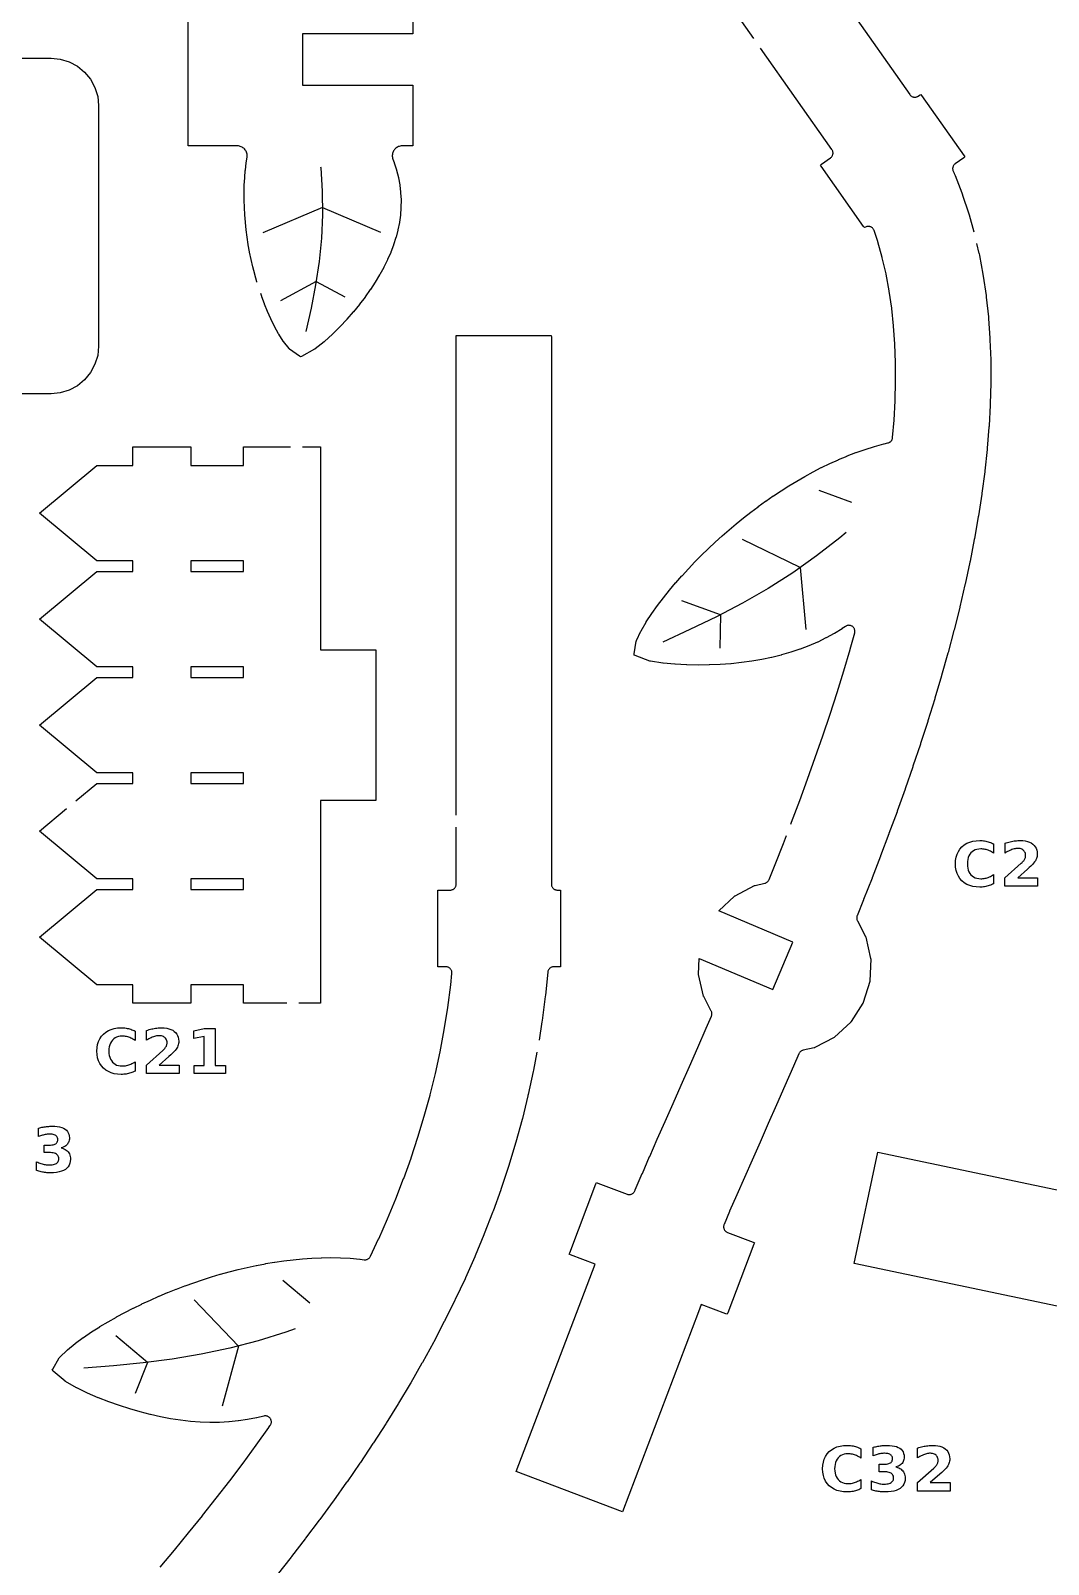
# Model space of a CAD drawing. Header units: millimetres. Extents: x 3 to 297, y 8 to 291.
# Drawn here: x 116.4 to 171.5, y 129.6 to 212.6 of the extents above; entities that cross this region are included whole.
import ezdxf

# ---------------------------------------------------------------- set-up
doc = ezdxf.new("R2010")
doc.units = ezdxf.units.MM
for name, color, linetype in [('CUT', 1, 'CONTINUOUS'), ('ENGRAVE', 5, 'CONTINUOUS'), ('SCORE', 7, 'CONTINUOUS')]:
    doc.layers.add(name, color=color, linetype=linetype)

msp = doc.modelspace()

# ---------------------------------------------------------------- linework, layer by layer
at = {"layer": 'CUT', "color": 1}
for points in [[(146.9206, 233.2879), (163.9664, 209.1007), (163.9872, 209.0741), (164.0091, 209.051), (164.0333, 209.0302), (164.0594, 209.0118), (164.0871, 208.9961), (164.1163, 208.9832), (164.1466, 208.9732), (164.1777, 208.9662), (164.2093, 208.9623), (164.2412, 208.9616), (164.273, 208.9639), (164.3044, 208.9694), (164.3351, 208.9779), (164.3649, 208.9894), (164.3933, 209.0037), (164.4218, 209.0218), (164.4956, 209.0737), (164.5624, 209.1161), (164.6112, 209.0537), (166.9062, 205.7971), (166.9486, 205.7302), (166.8862, 205.6815), (166.4274, 205.3581), (166.4007, 205.3373), (166.3776, 205.3152), (166.3567, 205.291), (166.3383, 205.2648), (166.3226, 205.237), (166.3097, 205.2077), (166.2997, 205.1773), (166.2928, 205.1461), (166.289, 205.1143), (166.2883, 205.0823), (166.2908, 205.0505), (166.2963, 205.019), (166.305, 204.9882), (166.3173, 204.9567), (166.3666, 204.8469), (166.369, 204.8413), (166.4169, 204.7267), (166.4192, 204.721), (166.7808, 203.7899), (166.7828, 203.7844), (166.8233, 203.672), (166.8252, 203.6664), (167.1422, 202.7131), (167.1439, 202.7077), (167.1774, 202.5983), (167.179, 202.5929), (167.4344, 201.683)], [(155.5245, 212.1393), (142.711, 230.3211)], [(128.6473, 198.9654), (128.6445, 198.9746), (128.642, 198.9827), (128.5303, 199.3764), (128.5282, 199.3844), (128.4268, 199.7782), (128.4248, 199.7861), (128.3335, 200.18), (128.3318, 200.1879), (128.2503, 200.5817), (128.2488, 200.5897), (128.1772, 200.9835), (128.1758, 200.9915), (128.114, 201.3852), (128.1128, 201.3934), (128.0609, 201.787), (128.0599, 201.7953), (128.0179, 202.1887), (128.0171, 202.1972), (127.9851, 202.5905), (127.9846, 202.5992), (127.9628, 202.9924), (127.9624, 203.0013), (127.9511, 203.3943), (127.9509, 203.4034), (127.9502, 203.7962), (127.9503, 203.8056), (127.9605, 204.1982), (127.9609, 204.2078), (127.9822, 204.6002), (127.9829, 204.6101), (128.0157, 205.0023), (128.0167, 205.0124), (128.0614, 205.4045), (128.0627, 205.4148), (128.1075, 205.7225), (128.1126, 205.7771), (128.1123, 205.8301), (128.1066, 205.8827), (128.0956, 205.9345), (128.0795, 205.9849), (128.0584, 206.0335), (128.0324, 206.0796), (128.002, 206.123), (127.9674, 206.163), (127.9289, 206.1993), (127.8869, 206.2316), (127.8419, 206.2595), (127.7944, 206.2827), (127.7447, 206.301), (127.6934, 206.3143), (127.6411, 206.3222), (127.5863, 206.325), (125.0129, 206.325), (124.9291, 206.3291), (124.925, 206.4129), (124.925, 215.5871)], [(137.075, 215.5871), (137.075, 212.395), (131.105, 212.395), (131.105, 209.605), (137.075, 209.605), (137.075, 206.4129), (137.0709, 206.3291), (136.9871, 206.325), (136.4945, 206.325), (136.4422, 206.3225), (136.3921, 206.3152), (136.3429, 206.3031), (136.2951, 206.2863), (136.2492, 206.265), (136.2055, 206.2393), (136.1645, 206.2096), (136.1266, 206.1761), (136.092, 206.1391), (136.0612, 206.0989), (136.0344, 206.0559), (136.0119, 206.0105), (135.9938, 205.9632), (135.9804, 205.9144), (135.9718, 205.8645), (135.968, 205.814), (135.9691, 205.7634), (135.9751, 205.7131), (135.9859, 205.6636), (136.0019, 205.6137), (136.0696, 205.4335), (136.0759, 205.4151), (136.1958, 205.0298), (136.2013, 205.0103), (136.2961, 204.6258), (136.3005, 204.6055), (136.3704, 204.2216), (136.3736, 204.2006), (136.4188, 203.8171), (136.4206, 203.7957), (136.4411, 203.4124), (136.4416, 203.3908), (136.4376, 203.0075), (136.4367, 202.9862), (136.4084, 202.6026), (136.4062, 202.5818), (136.3537, 202.1977), (136.3503, 202.1776), (136.2739, 201.7929), (136.2695, 201.7738), (136.1693, 201.3882), (136.1641, 201.3702), (136.0405, 200.9837), (136.0346, 200.967), (135.8877, 200.5795), (135.8814, 200.564), (135.7117, 200.1756), (135.705, 200.1613), (135.5128, 199.7719), (135.506, 199.7589), (135.2917, 199.3686), (135.2848, 199.3567), (135.0488, 198.9655), (135.0419, 198.9546), (134.7845, 198.5628), (134.7776, 198.5527), (134.499, 198.1603), (134.4922, 198.151), (134.1925, 197.758), (134.1856, 197.7492), (133.8646, 197.3559), (133.8575, 197.3475), (133.5143, 196.954), (133.5067, 196.9456), (133.1398, 196.5524), (133.1312, 196.5434), (132.737, 196.151), (132.7261, 196.1406), (132.2976, 195.7502), (132.2812, 195.7362), (131.7971, 195.3488), (131.7821, 195.3379), (131.7662, 195.3284), (131.0471, 194.9402), (130.9946, 194.9151), (130.9449, 194.9473), (130.4133, 195.332), (130.3955, 195.3462), (130.3807, 195.3635), (130.0834, 195.7437), (130.0645, 195.7705), (129.8214, 196.1528), (129.8107, 196.171), (129.5972, 196.5584), (129.5899, 196.5725), (129.3984, 196.9624), (129.3929, 196.9742), (129.219, 197.3656), (129.2147, 197.3759), (129.0557, 197.7682), (129.0521, 197.7776), (128.9064, 198.1705), (128.9033, 198.1793), (128.8464, 198.3467)], [(157.5328, 169.6424), (157.5758, 169.754), (157.5768, 169.7567), (158.0127, 170.9141), (158.0137, 170.917), (158.4402, 172.0786), (158.4413, 172.0816), (158.8571, 173.2463), (158.8583, 173.2496), (159.2622, 174.4164), (159.2634, 174.4199), (159.6543, 175.5876), (159.6556, 175.5913), (160.0322, 176.7589), (160.0335, 176.763), (160.3946, 177.9293), (160.396, 177.9336), (160.7405, 179.0976), (160.7418, 179.1023), (160.9893, 179.9814), (160.9968, 180.0141), (161.0008, 180.0456), (161.0018, 180.0773), (160.9997, 180.1089), (160.9944, 180.1402), (160.9862, 180.1708), (160.975, 180.2005), (160.961, 180.229), (160.9443, 180.2559), (160.925, 180.2811), (160.9033, 180.3043), (160.8795, 180.3252), (160.8538, 180.3438), (160.8264, 180.3597), (160.7976, 180.3729), (160.7676, 180.3833), (160.7367, 180.3906), (160.7053, 180.3949), (160.6736, 180.3961), (160.6419, 180.3943), (160.6106, 180.3893), (160.5799, 180.3813), (160.5501, 180.3704), (160.5216, 180.3566), (160.4929, 180.3391), (160.3195, 180.2214), (160.3097, 180.2152), (159.8889, 179.9586), (159.879, 179.9529), (159.4445, 179.7158), (159.4346, 179.7107), (158.9865, 179.4928), (158.9767, 179.4883), (158.5152, 179.2893), (158.5055, 179.2854), (158.0308, 179.1051), (158.0213, 179.1017), (157.5335, 178.9397), (157.5243, 178.9369), (157.0237, 178.7929), (157.0148, 178.7905), (156.5016, 178.6641), (156.4931, 178.6621), (155.9676, 178.553), (155.9594, 178.5514), (155.4218, 178.4592), (155.414, 178.458), (154.8645, 178.3824), (154.8571, 178.3815), (154.2959, 178.3223), (154.2887, 178.3217), (153.7159, 178.279), (153.7088, 178.2786), (153.1245, 178.2526), (153.1173, 178.2524), (152.521, 178.2438), (152.5135, 178.2438), (151.9044, 178.2541), (151.8961, 178.2544), (151.2726, 178.2868), (151.2624, 178.2876), (150.621, 178.3486), (150.606, 178.3505), (149.9363, 178.4576), (149.9216, 178.4606), (149.9074, 178.4651), (149.1107, 178.7562), (149.048, 178.7828), (149.0559, 178.8495), (149.1717, 179.5437), (149.1754, 179.5612), (149.1823, 179.5776), (149.423, 180.0871), (149.4326, 180.1053), (149.7051, 180.5727), (149.7118, 180.5836), (150.004, 181.0283), (150.0093, 181.0359), (150.3151, 181.4638), (150.3195, 181.4698), (150.6357, 181.8841), (150.6396, 181.8891), (150.9644, 182.292), (150.968, 182.2963), (151.3002, 182.689), (151.3036, 182.6929), (151.6424, 183.0765), (151.6456, 183.08), (151.9906, 183.4551), (151.9937, 183.4584), (152.3444, 183.8253), (152.3475, 183.8285), (152.7037, 184.1876), (152.7067, 184.1906), (153.0682, 184.5421), (153.0712, 184.545), (153.4379, 184.8891), (153.441, 184.8919), (153.8127, 185.2286), (153.8159, 185.2314), (154.1927, 185.5606), (154.196, 185.5634), (154.5779, 185.8852), (154.5812, 185.8879), (154.9682, 186.2022), (154.9716, 186.2049), (155.3638, 186.5117), (155.3673, 186.5144), (155.7648, 186.8134), (155.7684, 186.8161), (156.1712, 187.1072), (156.175, 187.1099), (156.5833, 187.3929), (156.5872, 187.3956), (157.0011, 187.6704), (157.0052, 187.6731), (157.4248, 187.9393), (157.4291, 187.942), (157.8546, 188.1995), (157.8592, 188.2021), (158.2908, 188.4505), (158.2956, 188.4531), (158.7336, 188.692), (158.7386, 188.6946), (159.1833, 188.9236), (159.1886, 188.9262), (159.6403, 189.1448), (159.6458, 189.1474), (160.1048, 189.355), (160.1108, 189.3576), (160.5775, 189.5536), (160.5839, 189.5562), (161.059, 189.7396), (161.0659, 189.7422), (161.55, 189.9119), (161.5577, 189.9145), (162.0516, 190.0691), (162.0602, 190.0716), (162.5652, 190.209), (162.5752, 190.2115), (162.7868, 190.2593), (162.819, 190.2683), (162.8486, 190.2797), (162.8768, 190.2939), (162.9036, 190.3108), (162.9286, 190.3302), (162.9516, 190.352), (162.9723, 190.3759), (162.9907, 190.4017), (163.0064, 190.4291), (163.0194, 190.458), (163.0295, 190.488), (163.0367, 190.5188), (163.041, 190.552), (163.118, 191.4909), (163.1187, 191.5005), (163.1763, 192.5454), (163.1768, 192.5557), (163.2041, 193.5828), (163.2042, 193.5938), (163.2005, 194.6018), (163.2002, 194.6135), (163.1647, 195.6014), (163.1641, 195.6138), (163.0962, 196.5805), (163.095, 196.5936), (162.9941, 197.538), (162.9923, 197.5518), (162.8579, 198.473), (162.8554, 198.4876), (162.687, 199.3848), (162.6838, 199.4), (162.4808, 200.2727), (162.4768, 200.2885), (162.2389, 201.1361), (162.2338, 201.1525), (162.0346, 201.7517), (162.022, 201.784), (162.0071, 201.8132), (161.9893, 201.8408), (161.9689, 201.8664), (161.9459, 201.8898), (161.9207, 201.9108), (161.8935, 201.9291), (161.8646, 201.9446), (161.8343, 201.9572), (161.8029, 201.9666), (161.7707, 201.9727), (161.738, 201.9756), (161.7053, 201.9752), (161.6727, 201.9715), (161.6406, 201.9646), (161.6095, 201.9544), (161.5777, 201.9404), (161.5153, 201.9089), (161.4705, 201.9663), (159.1754, 205.2229), (159.133, 205.2898), (159.1955, 205.3385), (159.6779, 205.6785), (159.7045, 205.6993), (159.7275, 205.7212), (159.7484, 205.7454), (159.7667, 205.7715), (159.7824, 205.7992), (159.7953, 205.8284), (159.8053, 205.8587), (159.8123, 205.8898), (159.8162, 205.9214), (159.817, 205.9533), (159.8146, 205.9851), (159.8091, 206.0165), (159.8006, 206.0472), (159.7891, 206.077), (159.7748, 206.1054), (159.7568, 206.1339), (155.899, 211.6079)], [(107.6133, 211.075), (117.5037, 211.075), (118.0024, 211.0259), (118.4855, 210.8793), (118.9308, 210.6413), (119.3211, 210.3211), (119.6413, 209.9308), (119.8793, 209.4855), (120.0259, 209.0024), (120.075, 208.5037), (120.075, 195.4963), (120.0259, 194.9976), (119.8793, 194.5145), (119.6413, 194.0692), (119.3211, 193.6789), (118.9308, 193.3587), (118.4855, 193.1207), (118.0024, 192.9741), (117.5037, 192.925), (114.959, 192.925)], [(167.5872, 201.0513), (167.7138, 200.5069), (167.7149, 200.502), (167.7362, 200.4004), (167.7372, 200.3954), (167.9277, 199.3808), (167.9286, 199.3761), (167.9447, 199.2791), (167.9455, 199.2743), (168.0963, 198.2412), (168.0969, 198.2367), (168.1085, 198.1444), (168.1091, 198.1398), (168.2214, 197.0892), (168.2218, 197.085), (168.2295, 196.9975), (168.2299, 196.9932), (168.3048, 195.926), (168.3051, 195.922), (168.3095, 195.8393), (168.3097, 195.8352), (168.3486, 194.7525), (168.3487, 194.7487), (168.3502, 194.6707), (168.3503, 194.6669), (168.3543, 193.5696), (168.3543, 193.566), (168.3535, 193.4927), (168.3534, 193.4891), (168.3239, 192.3781), (168.3237, 192.3747), (168.3209, 192.3058), (168.3208, 192.3024), (168.2588, 191.1788), (168.2586, 191.1756), (168.2542, 191.111), (168.2539, 191.1078), (168.1608, 189.9725), (168.1605, 189.9695), (168.1548, 189.909), (168.1545, 189.906), (168.0314, 188.7599), (168.031, 188.7571), (168.0243, 188.7004), (168.0239, 188.6976), (167.8721, 187.5418), (167.8717, 187.5392), (167.8641, 187.4861), (167.8638, 187.4835), (167.6844, 186.319), (167.684, 186.3165), (167.6758, 186.2668), (167.6754, 186.2644), (167.4699, 185.0928), (167.4609, 185.044), (167.2298, 183.8625), (167.2205, 183.8169), (166.9656, 182.6298), (166.956, 182.5871), (166.6785, 181.3952), (166.6689, 181.3553), (166.3701, 180.1597), (166.3604, 180.1224), (166.0415, 178.924), (166.0319, 178.8891), (165.6941, 177.6889), (165.6847, 177.6563), (165.3292, 176.4553), (165.32, 176.4249), (164.9482, 175.224), (164.9392, 175.1955), (164.5522, 173.9957), (164.5435, 173.9692), (164.1425, 172.7715), (164.1341, 172.7468), (163.7205, 171.5521), (163.7124, 171.5291), (163.2873, 170.3384), (163.2796, 170.317), (162.8442, 169.1313), (162.8369, 169.1115), (162.3926, 167.9317), (162.3856, 167.9134), (161.9336, 166.7405), (161.927, 166.7236), (161.4685, 165.5586), (161.4624, 165.5432), (161.1203, 164.6905), (161.1095, 164.6593), (161.1022, 164.629), (161.0978, 164.5981), (161.0964, 164.5669), (161.0979, 164.5358), (161.1025, 164.5049), (161.11, 164.4746), (161.1204, 164.4452), (161.1343, 164.4153), (161.5789, 163.5675), (161.5861, 163.5522), (161.5905, 163.5359), (161.8509, 162.3782), (161.8539, 162.3615), (161.8539, 162.3446), (161.8057, 161.159), (161.8043, 161.1421), (161.8, 161.1258), (161.4466, 159.993), (161.4409, 159.9771), (161.4325, 159.9625), (160.7979, 158.9597), (160.7883, 158.9458), (160.7764, 158.9339), (159.9039, 158.1296), (159.891, 158.1186), (159.8764, 158.1102), (158.8255, 157.559), (158.8102, 157.5518), (158.7939, 157.5474), (158.2014, 157.4142), (158.1704, 157.4057), (158.1419, 157.3949), (158.1145, 157.3815), (158.0886, 157.3656), (158.0642, 157.3473), (158.0416, 157.3268), (158.0211, 157.3043), (158.0028, 157.28), (157.9868, 157.2541), (157.9725, 157.2252), (157.6782, 156.5513), (157.676, 156.5464), (157.2145, 155.4958), (157.213, 155.4923), (156.7573, 154.4593), (156.3078, 153.4426), (155.8675, 152.4476), (155.4377, 151.4751), (155.0194, 150.5257), (155.0191, 150.5251), (154.614, 149.6007), (154.6136, 149.5998), (154.2228, 148.7013), (154.2223, 148.7), (153.9194, 147.9966), (153.9073, 147.9641), (153.8991, 147.9324), (153.894, 147.9), (153.8923, 147.8673), (153.8938, 147.8346), (153.8987, 147.8022), (153.9068, 147.7705), (153.918, 147.7397), (153.9323, 147.7102), (153.9494, 147.6823), (153.9693, 147.6563), (153.9917, 147.6324), (154.0164, 147.6109), (154.0432, 147.592), (154.0717, 147.5758), (154.1034, 147.5619), (155.4864, 147.0358), (155.5589, 147.0041), (155.5344, 146.9288), (154.118, 143.205), (154.0862, 143.1325), (154.0109, 143.157), (152.6865, 143.6608), (152.5354, 143.2635), (148.4201, 132.4448), (142.6719, 134.6313), (146.9383, 145.8473), (145.6139, 146.3511), (145.5413, 146.3828), (145.5658, 146.4581), (146.9823, 150.1819), (147.014, 150.2544), (147.0893, 150.2299), (148.6741, 149.6271), (148.7054, 149.6169), (148.7358, 149.6101), (148.7666, 149.6063), (148.7977, 149.6054), (148.8288, 149.6075), (148.8595, 149.6125), (148.8895, 149.6205), (148.9187, 149.6313), (148.9467, 149.6449), (148.9733, 149.661), (148.9982, 149.6797), (149.0212, 149.7006), (149.0421, 149.7236), (149.0607, 149.7486), (149.0769, 149.7752), (149.0912, 149.8048), (149.109, 149.8468), (149.1138, 149.858), (149.494, 150.7412), (149.4978, 150.7499), (149.8925, 151.6574), (149.8954, 151.6639), (150.3033, 152.5948), (150.3053, 152.5993), (150.7252, 153.5524), (151.1572, 154.5298), (151.5977, 155.5255), (152.0457, 156.5385), (152.5, 157.5685), (152.9596, 158.6147), (152.9599, 158.6154), (153.2362, 159.2481), (153.2483, 159.28), (153.2567, 159.3112), (153.262, 159.3431), (153.264, 159.3753), (153.2629, 159.4076), (153.2585, 159.4396), (153.251, 159.471), (153.2404, 159.5015), (153.2261, 159.5325), (152.8171, 160.3124), (152.8099, 160.3277), (152.8055, 160.344), (152.5451, 161.5018), (152.5421, 161.5184), (152.5421, 161.5353), (152.5764, 162.3791), (156.5581, 160.6959), (157.6444, 163.2658), (153.6353, 164.9605), (154.4921, 165.7504), (154.505, 165.7613), (154.5196, 165.7697), (155.5705, 166.3209), (155.5858, 166.3281), (155.6021, 166.3325), (156.1239, 166.4498), (156.1559, 166.4587), (156.1853, 166.4699), (156.2134, 166.484), (156.24, 166.5007), (156.2649, 166.5199), (156.2879, 166.5414), (156.3086, 166.565), (156.327, 166.5906), (156.3428, 166.6177), (156.3566, 166.648), (156.6788, 167.451), (156.6796, 167.4532), (157.1308, 168.5993), (157.1317, 168.6017), (157.299, 169.0359)], [(139.425, 170.1303), (139.425, 195.992), (139.4289, 196.0711), (139.508, 196.075), (144.492, 196.075), (144.5711, 196.0711), (144.575, 195.992), (144.575, 166.4018), (144.5767, 166.3682), (144.5813, 166.3366), (144.5891, 166.3057), (144.5998, 166.2757), (144.6135, 166.2468), (144.6298, 166.2195), (144.6488, 166.1939), (144.6703, 166.1703), (144.6939, 166.1488), (144.7195, 166.1298), (144.7468, 166.1135), (144.7757, 166.0998), (144.8057, 166.0891), (144.8366, 166.0813), (144.8682, 166.0767), (144.9018, 166.075), (144.992, 166.075), (145.0711, 166.0711), (145.075, 165.992), (145.075, 162.008), (145.0711, 161.9289), (144.992, 161.925), (144.7054, 161.925), (144.6718, 161.9234), (144.6403, 161.9187), (144.6095, 161.911), (144.5795, 161.9003), (144.5507, 161.8867), (144.5234, 161.8704), (144.4978, 161.8515), (144.4742, 161.8301), (144.4528, 161.8066), (144.4338, 161.7811), (144.4174, 161.7538), (144.4037, 161.7251), (144.3929, 161.6951), (144.3851, 161.6643), (144.3801, 161.631), (144.2542, 160.3915), (144.2538, 160.3881), (144.2458, 160.3193), (144.2454, 160.3159), (144.0766, 159.024), (144.0761, 159.0206), (144.0663, 158.9526), (144.0657, 158.9492), (143.907, 157.9548)], [(118.8415, 170.8982), (119.9728, 171.841), (121.925, 171.841), (121.925, 172.425), (119.9728, 172.425), (116.8828, 175), (119.9728, 177.575), (121.925, 177.575), (121.925, 178.159), (119.9728, 178.159), (116.8828, 180.734), (119.9728, 183.309), (121.925, 183.309), (121.925, 183.893), (119.9728, 183.893), (116.8828, 186.468), (119.9728, 189.043), (121.925, 189.043), (121.925, 190.043), (125.075, 190.043), (125.075, 189.043), (127.925, 189.043), (127.925, 190.043), (130.4516, 190.043)], [(131.1016, 190.043), (132.075, 190.043), (132.075, 179.075), (135.075, 179.075), (135.075, 170.925), (132.075, 170.925), (132.075, 159.957), (130.918, 159.957)], [(130.268, 159.957), (127.925, 159.957), (127.925, 160.957), (125.075, 160.957), (125.075, 159.957), (121.925, 159.957), (121.925, 160.957), (119.9728, 160.957), (116.8828, 163.532), (119.9728, 166.107), (121.925, 166.107), (121.925, 166.691), (119.9728, 166.691), (116.8828, 169.266), (118.3422, 170.4821)], [(123.4067, 129.4586), (124.1781, 130.3775), (124.1802, 130.3801), (124.9426, 131.3051), (124.9449, 131.3078), (125.6974, 132.2391), (125.6998, 132.2421), (126.4414, 133.18), (126.444, 133.1832), (127.1739, 134.128), (127.1765, 134.1314), (127.8938, 135.0833), (127.8965, 135.087), (128.6002, 136.0462), (128.6031, 136.0502), (129.2923, 137.0169), (129.2953, 137.0212), (129.3671, 137.125), (129.3846, 137.1532), (129.3985, 137.1814), (129.4097, 137.2107), (129.418, 137.241), (129.4233, 137.2719), (129.4256, 137.3032), (129.4248, 137.3346), (129.4211, 137.3658), (129.4143, 137.3965), (129.4047, 137.4263), (129.3921, 137.4551), (129.3769, 137.4826), (129.3591, 137.5084), (129.3389, 137.5324), (129.3164, 137.5544), (129.292, 137.574), (129.2657, 137.5913), (129.238, 137.6059), (129.2089, 137.6178), (129.1788, 137.6268), (129.148, 137.6328), (129.1168, 137.6359), (129.0854, 137.6359), (129.0541, 137.6329), (129.0215, 137.6266), (128.6362, 137.532), (128.6249, 137.5295), (128.141, 137.4355), (128.1298, 137.4336), (127.6399, 137.3625), (127.6288, 137.3612), (127.1329, 137.3129), (127.1221, 137.3121), (126.6203, 137.2862), (126.6098, 137.2859), (126.102, 137.2821), (126.092, 137.2822), (125.5783, 137.3002), (125.5687, 137.3007), (125.0492, 137.34), (125.0401, 137.3408), (124.515, 137.401), (124.5064, 137.4021), (123.9757, 137.4827), (123.9675, 137.4841), (123.4314, 137.5847), (123.4237, 137.5863), (122.8822, 137.7067), (122.8749, 137.7085), (122.3283, 137.8484), (122.3213, 137.8503), (121.7695, 138.0096), (121.7627, 138.0117), (121.2058, 138.1907), (121.199, 138.193), (120.637, 138.3925), (120.63, 138.3952), (120.0626, 138.6169), (120.0549, 138.62), (119.4816, 138.8674), (119.4723, 138.8717), (118.8924, 139.1521), (118.879, 139.1591), (118.2884, 139.4926), (118.2757, 139.5006), (118.2639, 139.5098), (117.6183, 140.06), (117.5689, 140.1067), (117.5995, 140.1666), (117.9497, 140.777), (117.9592, 140.7921), (117.9714, 140.805), (118.3744, 141.1989), (118.3897, 141.2126), (118.8079, 141.556), (118.8179, 141.5638), (119.2467, 141.879), (119.2543, 141.8844), (119.6899, 142.179), (119.6961, 142.1831), (120.1368, 142.4614), (120.1422, 142.4647), (120.5869, 142.7294), (120.5917, 142.7322), (121.0399, 142.9847), (121.0444, 142.9872), (121.4956, 143.2288), (121.4998, 143.231), (121.9538, 143.4626), (121.9578, 143.4646), (122.4143, 143.6865), (122.4183, 143.6884), (122.8772, 143.901), (122.8811, 143.9028), (123.3423, 144.1065), (123.3462, 144.1082), (123.8097, 144.3031), (123.8136, 144.3047), (124.2793, 144.4909), (124.2832, 144.4924), (124.7511, 144.6699), (124.7551, 144.6713), (125.2251, 144.8401), (125.2292, 144.8415), (125.7014, 145.0014), (125.7055, 145.0028), (126.18, 145.1538), (126.1842, 145.1551), (126.6609, 145.2971), (126.6653, 145.2983), (127.1442, 145.4311), (127.1487, 145.4323), (127.6299, 145.5555), (127.6346, 145.5566), (128.1182, 145.6702), (128.123, 145.6713), (128.609, 145.7748), (128.614, 145.7758), (129.1025, 145.869), (129.1077, 145.87), (129.5988, 145.9525), (129.6042, 145.9534), (130.098, 146.0248), (130.1036, 146.0255), (130.6002, 146.0854), (130.606, 146.086), (131.1055, 146.1337), (131.1117, 146.1342), (131.6142, 146.1691), (131.6207, 146.1695), (132.1265, 146.1907), (132.1334, 146.1909), (132.6426, 146.1975), (132.65, 146.1975), (133.1629, 146.1882), (133.1709, 146.1879), (133.6878, 146.1609), (133.6968, 146.1603), (134.218, 146.1133), (134.2283, 146.1121), (134.4435, 146.0833), (134.4768, 146.0804), (134.5084, 146.0808), (134.5399, 146.0843), (134.5708, 146.0908), (134.6009, 146.1003), (134.63, 146.1126), (134.6578, 146.1278), (134.6839, 146.1455), (134.7082, 146.1657), (134.7304, 146.1882), (134.7503, 146.2127), (134.7678, 146.239), (134.7835, 146.2686), (135.2278, 147.2142), (135.2312, 147.2216), (135.7039, 148.289), (135.7072, 148.2967), (136.1554, 149.3751), (136.1586, 149.3831), (136.5814, 150.4728), (136.5845, 150.4811), (136.981, 151.5825), (136.984, 151.5911), (137.3536, 152.7046), (137.3564, 152.7135), (137.6982, 153.8394), (137.7009, 153.8486), (138.0141, 154.9875), (138.0165, 154.9969), (138.3004, 156.1492), (138.3027, 156.1588), (138.5564, 157.3251), (138.5584, 157.3349), (138.7811, 158.5155), (138.7829, 158.5256), (138.9738, 159.7212), (138.9752, 159.7314), (139.1335, 160.9424), (139.1347, 160.9528), (139.1969, 161.5653), (139.1986, 161.5991), (139.1972, 161.631), (139.1926, 161.6626), (139.1849, 161.6936), (139.1742, 161.7237), (139.1606, 161.7526), (139.1442, 161.78), (139.1252, 161.8057), (139.1038, 161.8294), (139.0802, 161.8509), (139.0545, 161.87), (139.0272, 161.8864), (138.9983, 161.9001), (138.9682, 161.9109), (138.9372, 161.9186), (138.9056, 161.9233), (138.8719, 161.925), (138.508, 161.925), (138.4289, 161.9289), (138.425, 162.008), (138.425, 165.992), (138.4289, 166.0711), (138.508, 166.075), (139.0982, 166.075), (139.1318, 166.0767), (139.1634, 166.0813), (139.1943, 166.0891), (139.2243, 166.0998), (139.2532, 166.1135), (139.2805, 166.1298), (139.3061, 166.1488), (139.3297, 166.1703), (139.3512, 166.1939), (139.3702, 166.2195), (139.3865, 166.2468), (139.4002, 166.2757), (139.4109, 166.3057), (139.4187, 166.3366), (139.4233, 166.3682), (139.425, 166.4018), (139.425, 169.4803)], [(143.7954, 157.3145), (143.6118, 156.3412), (143.6111, 156.338), (143.5978, 156.2722), (143.5971, 156.269), (143.3267, 155.0259), (143.3259, 155.0227), (143.311, 154.9583), (143.3103, 154.9552), (143.0079, 153.7277), (143.0071, 153.7246), (142.9907, 153.6618), (142.9899, 153.6587), (142.6565, 152.4466), (142.6556, 152.4436), (142.6379, 152.3824), (142.6371, 152.3794), (142.2737, 151.1823), (142.2727, 151.1794), (142.2539, 151.12), (142.2529, 151.1171), (141.8605, 149.9347), (141.8595, 149.9319), (141.8397, 149.8745), (141.8387, 149.8716), (141.4181, 148.7036), (141.4171, 148.7009), (141.3964, 148.6454), (141.3953, 148.6427), (140.9477, 147.4888), (140.9466, 147.4861), (140.9252, 147.4328), (140.9241, 147.4302), (140.4503, 146.29), (140.4492, 146.2874), (140.4272, 146.2362), (140.4261, 146.2336), (139.9271, 145.1069), (139.926, 145.1045), (139.9036, 145.0553), (139.9025, 145.0529), (139.3792, 143.9393), (139.3781, 143.937), (139.3554, 143.89), (139.3543, 143.8877), (138.8077, 142.7869), (138.8066, 142.7847), (138.7838, 142.7399), (138.7827, 142.7377), (138.2138, 141.6494), (138.2127, 141.6473), (138.1899, 141.6047), (138.1888, 141.6026), (137.5989, 140.5271), (137.5751, 140.4846), (136.9634, 139.4184), (136.9398, 139.378), (136.3088, 138.3235), (136.2855, 138.2854), (135.636, 137.2422), (135.6132, 137.2062), (134.9463, 136.1741), (134.924, 136.1402), (134.2406, 135.1188), (134.2189, 135.0869), (133.52, 134.076), (133.499, 134.0461), (132.7856, 133.0453), (132.7654, 133.0173), (132.0384, 132.0263), (132.019, 132.0002), (131.2794, 131.0187), (131.2609, 130.9944), (130.5097, 130.0222), (130.4921, 129.9996), (129.7303, 129.0362)], [(172.2905, 143.494), (160.9645, 145.8816), (162.233, 151.8993), (173.5591, 149.5117)]]:
    msp.add_lwpolyline(points, dxfattribs=at)
for points in [[(125.075, 183.893), (125.075, 183.309), (127.925, 183.309), (127.925, 183.893), (125.075, 183.893)], [(125.075, 178.159), (125.075, 177.575), (127.925, 177.575), (127.925, 178.159), (125.075, 178.159)], [(127.925, 172.425), (125.075, 172.425), (125.075, 171.841), (127.925, 171.841), (127.925, 172.425)], [(127.925, 166.691), (125.075, 166.691), (125.075, 166.107), (127.925, 166.107), (127.925, 166.691)]]:
    msp.add_lwpolyline(points, close=True, dxfattribs=at)
at = {"layer": 'ENGRAVE', "color": 5}
for points in [[(168.4485, 166.3874), (168.3898, 166.3612), (168.3303, 166.3374), (168.2699, 166.3161), (168.2087, 166.2973), (168.1467, 166.2809), (168.0839, 166.267), (168.0202, 166.2556), (167.9555, 166.2467), (167.8899, 166.2404), (167.8235, 166.2366), (167.7561, 166.2353), (167.5608, 166.2447), (167.3794, 166.273), (167.2121, 166.3201), (167.0588, 166.3861), (166.9195, 166.471), (166.7942, 166.5747), (166.6858, 166.6945), (166.5971, 166.8278), (166.5281, 166.9744), (166.4788, 167.1346), (166.4492, 167.3081), (166.4394, 167.4951), (166.4492, 167.6825), (166.4788, 167.8565), (166.5281, 168.0169), (166.5971, 168.1638), (166.6858, 168.2972), (166.7942, 168.4171), (166.9195, 168.5208), (167.0588, 168.6056), (167.2121, 168.6716), (167.3794, 168.7188), (167.5608, 168.747), (167.7561, 168.7565), (167.8235, 168.7552), (167.8899, 168.7514), (167.9555, 168.7451), (168.0202, 168.7362), (168.0839, 168.7248), (168.1467, 168.7109), (168.2087, 168.6945), (168.2699, 168.6756), (168.3303, 168.6543), (168.3898, 168.6306), (168.4485, 168.6044), (168.5064, 168.5758), (168.5064, 168.0729), (168.4485, 168.1107), (168.3909, 168.145), (168.3335, 168.1758), (168.2764, 168.2031), (168.2196, 168.2268), (168.163, 168.247), (168.1061, 168.2639), (168.0482, 168.2778), (167.9893, 168.2885), (167.9294, 168.2962), (167.8685, 168.3008), (167.8066, 168.3024), (167.6988, 168.2964), (167.599, 168.2785), (167.5071, 168.2487), (167.4232, 168.2069), (167.3472, 168.1532), (167.2792, 168.0875), (167.2205, 168.0114), (167.1725, 167.9262), (167.1352, 167.832), (167.1085, 167.7287), (167.0925, 167.6164), (167.0872, 167.4951), (167.0925, 167.3742), (167.1085, 167.2623), (167.1352, 167.1594), (167.1725, 167.0654), (167.2205, 166.9803), (167.2792, 166.9043), (167.3472, 166.8386), (167.4232, 166.7849), (167.5071, 166.7431), (167.599, 166.7133), (167.6988, 166.6954), (167.8066, 166.6894), (167.8685, 166.6909), (167.9294, 166.6956), (167.9893, 166.7032), (168.0482, 166.714), (168.1061, 166.7278), (168.163, 166.7447), (168.2196, 166.765), (168.2764, 166.7887), (168.3335, 166.816), (168.3909, 166.8467), (168.4485, 166.8811), (168.5064, 166.9189), (168.5064, 166.416), (168.4485, 166.3874)], [(170.8826, 166.2825), (169.1167, 166.2825), (169.1167, 166.7431), (170.0037, 167.526), (170.0416, 167.5617), (170.076, 167.5971), (170.1071, 167.6322), (170.1346, 167.6671), (170.1588, 167.7016), (170.1795, 167.736), (170.1969, 167.7704), (170.2111, 167.8052), (170.2222, 167.8405), (170.2301, 167.8763), (170.2349, 167.9125), (170.2365, 167.9492), (170.2333, 168.0043), (170.2237, 168.0557), (170.2078, 168.1034), (170.1855, 168.1474), (170.1568, 168.1877), (170.1217, 168.2242), (170.0814, 168.2561), (170.0368, 168.2821), (169.988, 168.3024), (169.9351, 168.3168), (169.8779, 168.3255), (169.8165, 168.3284), (169.7669, 168.3267), (169.7158, 168.3214), (169.6631, 168.3127), (169.6089, 168.3006), (169.5532, 168.2849), (169.4959, 168.2657), (169.4372, 168.2432), (169.3771, 168.2172), (169.3156, 168.1878), (169.2528, 168.1551), (169.1887, 168.1189), (169.1232, 168.0794), (169.1232, 168.6132), (169.1936, 168.6356), (169.2637, 168.6562), (169.3335, 168.6749), (169.4031, 168.6917), (169.4724, 168.7067), (169.5415, 168.7198), (169.6101, 168.731), (169.6784, 168.7402), (169.7461, 168.7473), (169.8135, 168.7524), (169.8803, 168.7554), (169.9467, 168.7565), (170.0867, 168.7511), (170.2159, 168.7351), (170.3343, 168.7085), (170.4419, 168.6711), (170.5387, 168.6231), (170.6246, 168.5644), (170.6985, 168.4962), (170.7589, 168.4196), (170.8059, 168.3345), (170.8395, 168.2411), (170.8596, 168.1392), (170.8663, 168.0289), (170.8635, 167.9635), (170.8549, 167.8995), (170.8407, 167.8371), (170.8208, 167.7761), (170.7951, 167.7166), (170.7638, 167.6586), (170.7233, 167.5982), (170.6703, 167.5312), (170.6047, 167.4578), (170.5265, 167.378), (170.4358, 167.2916), (170.3325, 167.1988), (169.8133, 166.7431), (170.8826, 166.7431), (170.8826, 166.2825)], [(121.9943, 156.259), (121.9356, 156.2328), (121.8761, 156.2091), (121.8157, 156.1878), (121.7545, 156.169), (121.6925, 156.1526), (121.6297, 156.1386), (121.566, 156.1272), (121.5013, 156.1184), (121.4357, 156.112), (121.3693, 156.1082), (121.3019, 156.107), (121.1066, 156.1164), (120.9252, 156.1447), (120.7579, 156.1918), (120.6046, 156.2578), (120.4653, 156.3426), (120.34, 156.4463), (120.2316, 156.5662), (120.1429, 156.6994), (120.0739, 156.8461), (120.0246, 157.0062), (119.995, 157.1798), (119.9852, 157.3667), (119.995, 157.5542), (120.0246, 157.7282), (120.0739, 157.8886), (120.1429, 158.0355), (120.2316, 158.1689), (120.34, 158.2888), (120.4653, 158.3925), (120.6046, 158.4773), (120.7579, 158.5433), (120.9252, 158.5904), (121.1066, 158.6187), (121.3019, 158.6281), (121.3693, 158.6269), (121.4357, 158.6231), (121.5013, 158.6167), (121.566, 158.6079), (121.6297, 158.5965), (121.6925, 158.5826), (121.7545, 158.5662), (121.8157, 158.5473), (121.8761, 158.526), (121.9356, 158.5023), (121.9943, 158.4761), (122.0522, 158.4475), (122.0522, 157.9445), (121.9943, 157.9824), (121.9367, 158.0167), (121.8793, 158.0475), (121.8222, 158.0748), (121.7654, 158.0985), (121.7088, 158.1187), (121.6519, 158.1356), (121.594, 158.1494), (121.5351, 158.1602), (121.4752, 158.1679), (121.4143, 158.1725), (121.3524, 158.174), (121.2446, 158.1681), (121.1448, 158.1502), (121.0529, 158.1203), (120.969, 158.0785), (120.893, 158.0248), (120.825, 157.9592), (120.7663, 157.8831), (120.7183, 157.7979), (120.681, 157.7037), (120.6543, 157.6004), (120.6383, 157.4881), (120.633, 157.3667), (120.6383, 157.2459), (120.6543, 157.134), (120.681, 157.031), (120.7183, 156.9371), (120.7663, 156.852), (120.825, 156.7759), (120.893, 156.7103), (120.969, 156.6566), (121.0529, 156.6148), (121.1448, 156.585), (121.2446, 156.567), (121.3524, 156.5611), (121.4143, 156.5626), (121.4752, 156.5672), (121.5351, 156.5749), (121.594, 156.5857), (121.6519, 156.5995), (121.7088, 156.6164), (121.7654, 156.6366), (121.8222, 156.6604), (121.8793, 156.6876), (121.9367, 156.7184), (121.9943, 156.7527), (122.0522, 156.7906), (122.0522, 156.2876), (121.9943, 156.259)], [(124.4284, 156.1542), (122.6625, 156.1542), (122.6625, 156.6148), (123.5495, 157.3977), (123.5874, 157.4333), (123.6218, 157.4687), (123.6529, 157.5039), (123.6804, 157.5387), (123.7046, 157.5733), (123.7253, 157.6076), (123.7427, 157.642), (123.7569, 157.6769), (123.768, 157.7122), (123.7759, 157.748), (123.7807, 157.7842), (123.7823, 157.8208), (123.7791, 157.876), (123.7695, 157.9274), (123.7536, 157.9751), (123.7313, 158.0191), (123.7026, 158.0593), (123.6675, 158.0959), (123.6272, 158.1277), (123.5826, 158.1538), (123.5338, 158.174), (123.4809, 158.1885), (123.4237, 158.1972), (123.3623, 158.2001), (123.3127, 158.1983), (123.2616, 158.1931), (123.2089, 158.1844), (123.1547, 158.1722), (123.099, 158.1566), (123.0417, 158.1374), (122.983, 158.1148), (122.9229, 158.0889), (122.8614, 158.0595), (122.7986, 158.0267), (122.7345, 157.9906), (122.669, 157.9511), (122.669, 158.4849), (122.7394, 158.5073), (122.8095, 158.5279), (122.8793, 158.5466), (122.9489, 158.5634), (123.0182, 158.5784), (123.0873, 158.5915), (123.1559, 158.6027), (123.2242, 158.6119), (123.2919, 158.619), (123.3593, 158.6241), (123.4261, 158.6271), (123.4925, 158.6281), (123.6325, 158.6228), (123.7617, 158.6068), (123.8801, 158.5801), (123.9877, 158.5428), (124.0845, 158.4948), (124.1704, 158.4361), (124.2443, 158.3679), (124.3047, 158.2912), (124.3517, 158.2062), (124.3853, 158.1127), (124.4054, 158.0109), (124.4121, 157.9006), (124.4093, 157.8352), (124.4007, 157.7712), (124.3865, 157.7087), (124.3666, 157.6478), (124.3409, 157.5883), (124.3096, 157.5303), (124.2691, 157.4698), (124.2161, 157.4029), (124.1505, 157.3295), (124.0723, 157.2496), (123.9816, 157.1633), (123.8783, 157.0705), (123.3591, 156.6148), (124.4284, 156.6148), (124.4284, 156.1542)], [(125.7955, 158.1578), (125.2274, 158.0406), (125.2274, 158.467), (125.7922, 158.5842), (126.3879, 158.5842), (126.3879, 156.5871), (126.9413, 156.5871), (126.9413, 156.1542), (125.2421, 156.1542), (125.2421, 156.5871), (125.7955, 156.5871), (125.7955, 158.1578)], [(118.2037, 152.087), (118.2692, 152.0528), (118.3282, 152.0135), (118.3806, 151.9689), (118.4265, 151.9192), (118.4655, 151.8644), (118.4975, 151.805), (118.5223, 151.7407), (118.5401, 151.6718), (118.5507, 151.5981), (118.5543, 151.5196), (118.5466, 151.404), (118.5235, 151.298), (118.4851, 151.2016), (118.4313, 151.1149), (118.3621, 151.0377), (118.2776, 150.9703), (118.1783, 150.9128), (118.0649, 150.8658), (117.9374, 150.8293), (117.7958, 150.8032), (117.6401, 150.7875), (117.4703, 150.7823), (117.4079, 150.7831), (117.3454, 150.7856), (117.2829, 150.7898), (117.2204, 150.7957), (117.1578, 150.8032), (117.0951, 150.8124), (117.0326, 150.8233), (116.9703, 150.8358), (116.9082, 150.85), (116.8463, 150.8659), (116.7846, 150.8835), (116.7232, 150.9027), (116.7232, 151.3861), (116.7817, 151.358), (116.8401, 151.3323), (116.8984, 151.309), (116.9565, 151.2881), (117.0145, 151.2696), (117.0723, 151.2535), (117.13, 151.2398), (117.1873, 151.2286), (117.2443, 151.2199), (117.3009, 151.2137), (117.3573, 151.21), (117.4133, 151.2087), (117.4931, 151.2111), (117.5664, 151.2183), (117.6333, 151.2303), (117.6936, 151.2471), (117.7475, 151.2686), (117.795, 151.295), (117.8355, 151.3258), (117.8687, 151.3608), (117.8945, 151.4), (117.9129, 151.4433), (117.924, 151.4907), (117.9276, 151.5424), (117.9239, 151.5955), (117.9125, 151.6441), (117.8937, 151.6882), (117.8672, 151.7279), (117.8333, 151.7631), (117.7917, 151.7938), (117.7428, 151.8199), (117.6868, 151.8413), (117.6235, 151.8579), (117.553, 151.8698), (117.4754, 151.8769), (117.3905, 151.8793), (117.1399, 151.8793), (117.1399, 152.2829), (117.4036, 152.2829), (117.4789, 152.285), (117.5475, 152.2912), (117.6094, 152.3014), (117.6647, 152.3158), (117.7133, 152.3344), (117.7551, 152.357), (117.7904, 152.3838), (117.8193, 152.415), (117.8418, 152.4504), (117.8578, 152.4901), (117.8675, 152.5341), (117.8707, 152.5824), (117.8676, 152.6273), (117.8582, 152.6687), (117.8426, 152.7065), (117.8208, 152.7408), (117.7927, 152.7716), (117.7584, 152.7989), (117.7184, 152.8223), (117.6732, 152.8414), (117.6229, 152.8563), (117.5674, 152.8669), (117.5068, 152.8733), (117.441, 152.8754), (117.3904, 152.8744), (117.3397, 152.8716), (117.2888, 152.8668), (117.2377, 152.8602), (117.1865, 152.8516), (117.135, 152.8412), (117.0835, 152.8289), (117.0321, 152.8148), (116.9808, 152.7989), (116.9296, 152.7812), (116.8784, 152.7616), (116.8274, 152.7403), (116.8274, 153.1993), (116.8891, 153.2159), (116.9507, 153.2311), (117.0121, 153.2448), (117.0733, 153.2571), (117.1344, 153.268), (117.1952, 153.2774), (117.2558, 153.2854), (117.316, 153.2919), (117.3759, 153.2969), (117.4354, 153.3005), (117.4945, 153.3027), (117.5533, 153.3034), (117.7046, 153.2991), (117.8426, 153.2862), (117.9673, 153.2646), (118.0788, 153.2344), (118.1771, 153.1955), (118.2621, 153.148), (118.334, 153.0918), (118.3928, 153.0269), (118.4385, 152.9533), (118.4712, 152.871), (118.4908, 152.7799), (118.4973, 152.6801), (118.4942, 152.6111), (118.4848, 152.5465), (118.4692, 152.4862), (118.4474, 152.4301), (118.4193, 152.3784), (118.385, 152.3309), (118.3446, 152.2879), (118.2982, 152.2493), (118.2458, 152.2152), (118.1875, 152.1855), (118.1232, 152.1604), (118.053, 152.1397), (118.1316, 152.1159), (118.2037, 152.087)], [(161.263, 133.6721), (161.2043, 133.6459), (161.1447, 133.6222), (161.0844, 133.6009), (161.0232, 133.582), (160.9612, 133.5656), (160.8984, 133.5517), (160.8346, 133.5403), (160.77, 133.5314), (160.7044, 133.5251), (160.638, 133.5213), (160.5706, 133.52), (160.3752, 133.5295), (160.1939, 133.5577), (160.0266, 133.6049), (159.8733, 133.6709), (159.734, 133.7557), (159.6087, 133.8594), (159.5003, 133.9792), (159.4116, 134.1125), (159.3426, 134.2592), (159.2933, 134.4193), (159.2637, 134.5928), (159.2539, 134.7798), (159.2637, 134.9673), (159.2933, 135.1412), (159.3426, 135.3017), (159.4116, 135.4486), (159.5003, 135.582), (159.6087, 135.7018), (159.734, 135.8055), (159.8733, 135.8904), (160.0266, 135.9564), (160.1939, 136.0035), (160.3752, 136.0318), (160.5706, 136.0412), (160.638, 136.0399), (160.7044, 136.0361), (160.77, 136.0298), (160.8346, 136.0209), (160.8984, 136.0096), (160.9612, 135.9956), (161.0232, 135.9792), (161.0844, 135.9604), (161.1447, 135.9391), (161.2043, 135.9153), (161.263, 135.8892), (161.3209, 135.8605), (161.3209, 135.3576), (161.263, 135.3954), (161.2054, 135.4298), (161.148, 135.4606), (161.0909, 135.4878), (161.0341, 135.5115), (160.9775, 135.5318), (160.9206, 135.5487), (160.8627, 135.5625), (160.8038, 135.5733), (160.7438, 135.5809), (160.6829, 135.5856), (160.6211, 135.5871), (160.5133, 135.5811), (160.4134, 135.5632), (160.3216, 135.5334), (160.2377, 135.4916), (160.1617, 135.4379), (160.0937, 135.3723), (160.035, 135.2961), (159.987, 135.2109), (159.9497, 135.1167), (159.923, 135.0135), (159.907, 134.9012), (159.9017, 134.7798), (159.907, 134.659), (159.923, 134.5471), (159.9497, 134.4441), (159.987, 134.3501), (160.035, 134.2651), (160.0937, 134.189), (160.1617, 134.1233), (160.2377, 134.0696), (160.3216, 134.0279), (160.4134, 133.998), (160.5133, 133.9801), (160.6211, 133.9741), (160.6829, 133.9757), (160.7438, 133.9803), (160.8038, 133.988), (160.8627, 133.9987), (160.9206, 134.0126), (160.9775, 134.0295), (161.0341, 134.0497), (161.0909, 134.0734), (161.148, 134.1007), (161.2054, 134.1315), (161.263, 134.1658), (161.3209, 134.2036), (161.3209, 133.7007), (161.263, 133.6721)], [(163.3709, 134.8247), (163.4365, 134.7906), (163.4955, 134.7512), (163.5479, 134.7067), (163.5937, 134.6569), (163.6328, 134.6022), (163.6647, 134.5427), (163.6896, 134.4785), (163.7073, 134.4095), (163.718, 134.3358), (163.7215, 134.2573), (163.7138, 134.1417), (163.6908, 134.0357), (163.6523, 133.9394), (163.5985, 133.8526), (163.5294, 133.7755), (163.4448, 133.708), (163.3455, 133.6506), (163.2321, 133.6036), (163.1046, 133.567), (162.963, 133.5409), (162.8073, 133.5253), (162.6375, 133.52), (162.5751, 133.5209), (162.5127, 133.5234), (162.4501, 133.5276), (162.3876, 133.5334), (162.325, 133.541), (162.2624, 133.5502), (162.1998, 133.561), (162.1375, 133.5736), (162.0754, 133.5878), (162.0135, 133.6037), (161.9519, 133.6212), (161.8905, 133.6405), (161.8905, 134.1239), (161.949, 134.0958), (162.0074, 134.0701), (162.0656, 134.0468), (162.1237, 134.0259), (162.1817, 134.0073), (162.2396, 133.9912), (162.2972, 133.9776), (162.3545, 133.9664), (162.4115, 133.9577), (162.4682, 133.9514), (162.5245, 133.9477), (162.5806, 133.9465), (162.6603, 133.9489), (162.7336, 133.9561), (162.8005, 133.968), (162.8609, 133.9848), (162.9148, 134.0064), (162.9622, 134.0327), (163.0028, 134.0636), (163.0359, 134.0986), (163.0617, 134.1377), (163.0801, 134.181), (163.0912, 134.2285), (163.0949, 134.2801), (163.0911, 134.3332), (163.0798, 134.3819), (163.0609, 134.426), (163.0345, 134.4657), (163.0005, 134.5009), (162.959, 134.5316), (162.9101, 134.5577), (162.854, 134.5791), (162.7907, 134.5957), (162.7203, 134.6076), (162.6426, 134.6147), (162.5578, 134.617), (162.3071, 134.617), (162.3071, 135.0207), (162.5708, 135.0207), (162.6461, 135.0227), (162.7147, 135.0289), (162.7767, 135.0392), (162.8319, 135.0536), (162.8805, 135.0721), (162.9224, 135.0947), (162.9577, 135.1216), (162.9866, 135.1527), (163.009, 135.1881), (163.0251, 135.2278), (163.0347, 135.2719), (163.0379, 135.3202), (163.0348, 135.3651), (163.0254, 135.4064), (163.0098, 135.4443), (162.988, 135.4786), (162.9599, 135.5094), (162.9256, 135.5366), (162.8856, 135.56), (162.8404, 135.5791), (162.7901, 135.594), (162.7346, 135.6046), (162.674, 135.611), (162.6082, 135.6131), (162.5577, 135.6122), (162.507, 135.6093), (162.456, 135.6046), (162.405, 135.5979), (162.3537, 135.5894), (162.3022, 135.579), (162.2507, 135.5667), (162.1993, 135.5526), (162.148, 135.5366), (162.0968, 135.5189), (162.0457, 135.4994), (161.9946, 135.478), (161.9946, 135.937), (162.0564, 135.9537), (162.118, 135.9689), (162.1794, 135.9826), (162.2406, 135.9949), (162.3016, 136.0058), (162.3625, 136.0152), (162.423, 136.0231), (162.4833, 136.0296), (162.5431, 136.0347), (162.6026, 136.0383), (162.6618, 136.0405), (162.7205, 136.0412), (162.8718, 136.0369), (163.0098, 136.0239), (163.1346, 136.0023), (163.2461, 135.9721), (163.3443, 135.9333), (163.4294, 135.8858), (163.5012, 135.8296), (163.56, 135.7647), (163.6057, 135.6911), (163.6384, 135.6087), (163.658, 135.5176), (163.6645, 135.4178), (163.6614, 135.3489), (163.6521, 135.2843), (163.6365, 135.2239), (163.6146, 135.1679), (163.5866, 135.1162), (163.5522, 135.0687), (163.5118, 135.0256), (163.4654, 134.9871), (163.4131, 134.9529), (163.3548, 134.9233), (163.2905, 134.8981), (163.2202, 134.8775), (163.2989, 134.8537), (163.3709, 134.8247)], [(166.1498, 133.5672), (164.3838, 133.5672), (164.3838, 134.0279), (165.2709, 134.8107), (165.3087, 134.8464), (165.3432, 134.8818), (165.3742, 134.9169), (165.4018, 134.9518), (165.4259, 134.9864), (165.4466, 135.0207), (165.464, 135.0551), (165.4783, 135.09), (165.4894, 135.1253), (165.4973, 135.161), (165.502, 135.1972), (165.5036, 135.2339), (165.5004, 135.289), (165.4909, 135.3404), (165.4749, 135.3881), (165.4526, 135.4321), (165.4239, 135.4724), (165.3889, 135.509), (165.3485, 135.5408), (165.304, 135.5668), (165.2552, 135.5871), (165.2022, 135.6016), (165.1451, 135.6102), (165.0837, 135.6131), (165.0341, 135.6114), (164.983, 135.6062), (164.9303, 135.5975), (164.8761, 135.5853), (164.8203, 135.5696), (164.763, 135.5505), (164.7043, 135.5279), (164.6442, 135.5019), (164.5828, 135.4726), (164.52, 135.4398), (164.4558, 135.4037), (164.3903, 135.3641), (164.3903, 135.898), (164.4607, 135.9204), (164.5308, 135.9409), (164.6007, 135.9596), (164.6703, 135.9765), (164.7396, 135.9914), (164.8086, 136.0046), (164.8773, 136.0158), (164.9455, 136.0249), (165.0133, 136.032), (165.0806, 136.0371), (165.1475, 136.0402), (165.2139, 136.0412), (165.3539, 136.0359), (165.4831, 136.0199), (165.6015, 135.9932), (165.709, 135.9558), (165.8058, 135.9078), (165.8918, 135.8491), (165.9656, 135.7809), (166.0261, 135.7043), (166.0731, 135.6192), (166.1066, 135.5258), (166.1268, 135.4239), (166.1335, 135.3137), (166.1306, 135.2482), (166.1221, 135.1843), (166.1079, 135.1218), (166.0879, 135.0608), (166.0623, 135.0014), (166.0309, 134.9434), (165.9905, 134.8829), (165.9375, 134.816), (165.8719, 134.7426), (165.7937, 134.6627), (165.7029, 134.5764), (165.5996, 134.4836), (165.0804, 134.0279), (166.1498, 134.0279), (166.1498, 133.5672)]]:
    msp.add_lwpolyline(points, close=True, dxfattribs=at)
at = {"layer": 'SCORE', "color": 7}
for points in [[(132.0883, 205.2), (132.0958, 205.1382), (132.1824, 203.8727), (132.1964, 202.6073), (132.137, 201.3418), (132.0076, 200.0764), (131.8164, 198.8109), (131.5751, 197.5455), (131.2984, 196.28)], [(132.2, 203), (128.9656, 201.62)], [(132.2, 203), (135.3364, 201.6618)], [(131.8485, 199), (129.9246, 197.9538)], [(131.8485, 199), (133.392, 198.1607)], [(160.8329, 187.048), (159.0581, 187.6825)], [(160.5273, 185.4104), (160.1839, 185.1207), (158.9308, 184.1515), (157.6364, 183.2421), (156.3004, 182.3932), (154.9247, 181.6018), (153.5139, 180.8613), (152.0746, 180.1621), (150.6152, 179.492)], [(158.0426, 183.5178), (154.9267, 185.0349)], [(158.0426, 183.5178), (158.3434, 180.1681)], [(153.7267, 180.9691), (151.627, 181.7196)], [(153.7267, 180.9691), (153.6899, 179.1545)], [(131.5143, 143.7357), (130.0507, 144.9655)], [(127.6491, 141.4148), (125.2562, 143.9216)], [(130.7055, 142.3486), (130.2144, 142.1721), (128.7023, 141.6997), (127.1724, 141.2977), (125.6244, 140.9669), (124.0592, 140.7038), (122.4789, 140.5008), (120.8862, 140.3463), (119.2849, 140.2261)], [(122.7159, 140.5277), (121.0088, 141.9622)], [(127.6491, 141.4148), (126.7651, 138.1698)], [(122.7159, 140.5277), (122.0499, 138.8394)]]:
    msp.add_lwpolyline(points, dxfattribs=at)

doc.saveas('drawing.dxf')
